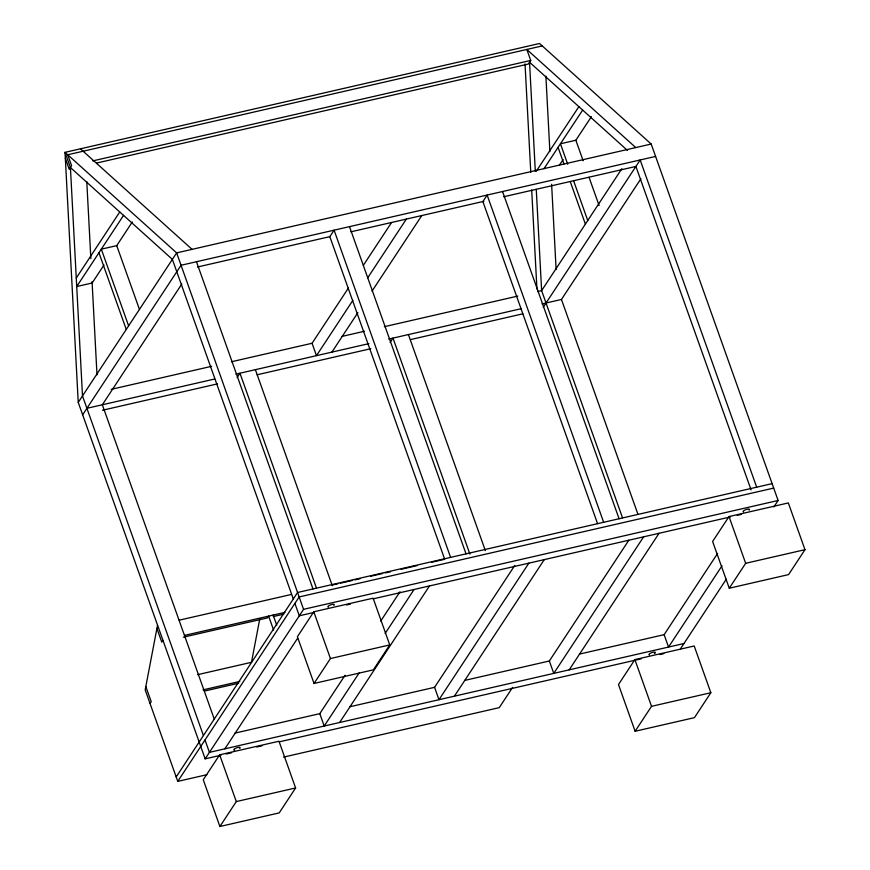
<?xml version="1.0" encoding="UTF-8"?>
<svg xmlns="http://www.w3.org/2000/svg" width="870" height="870" viewBox="0 0 870 870"><rect width="100%" height="100%" fill="white"/><g stroke="black" fill="none" stroke-linecap="round" stroke-linejoin="round"><path stroke-width="1.3" d="M157.557 625.149L145.181 689.877L177.763 781.38L206.875 774.702M259.804 618.755L251.484 662.309L197.62 674.674M543.989 168.715L582.672 110.077M76.266 278.052L119.755 211.975M123.551 215.379L76.723 286.534L92.144 283L103.998 264.98M128.619 325.848L101.311 249.168L116.732 245.634L132.294 221.98M221.023 755.203L205.157 758.847L78.235 402.408L176.643 252.887L651.184 144.039L778.106 500.478L773.843 506.949M82.65 414.794L181.047 265.274L655.599 156.426M181.808 284.012L102.334 404.778L214.303 719.218M237.108 377.536L239.957 373.208L316.419 587.957M231.431 361.768L312.058 343.269L348.457 287.97M363.312 265.393L391.543 222.513M352.872 300.357L316.473 355.656L312.058 343.269M367.727 277.78L406.344 219.099M331.894 352.122L357.896 312.624M372.001 291.178L421.776 215.564M635.763 147.574L526.818 49.449L530.733 60.432L528.373 64.021L96.592 163.06M162.962 640.342L161.787 642.136L156.915 628.477M150.042 703.536L151.228 701.742L145.823 686.55M390.151 342.432L392.99 338.104L469.909 554.125M176.186 776.943L297.573 592.492L772.114 483.644M177.763 781.38L299.149 596.94L773.691 488.092M205.157 758.847L303.565 609.326L778.106 500.478M219.653 754.834L203.254 779.759L219.903 826.5L279.216 812.895L295.615 787.97L278.976 741.229L219.653 754.834L236.303 801.574L219.903 826.5M313.798 611.795L297.388 636.709L314.037 683.461L373.36 669.846L389.76 644.931L373.11 598.179L313.798 611.795L330.437 658.536L314.037 683.461M224.851 748.831L297.638 638.221M621.854 168.693L541.618 290.613L537.66 291.526M543.195 307.327L640.168 159.96L756.693 487.189M542.064 303.913L561.454 299.465L640.929 178.709M235.009 733.095L319.79 713.65L345.042 675.283M380.701 621.104L400.015 591.763M359.114 672.999L324.205 726.037L319.79 713.65M385.116 633.49L414.076 589.479M339.626 722.502L429.497 585.934M349.783 706.777L434.576 687.322L514.79 565.435M528.862 563.151L438.98 699.708L434.576 687.322M454.401 696.174L544.283 559.606M512.615 687.354L499.271 707.636L283.609 757.107M464.569 680.449L549.351 660.993L628.825 540.237M643.637 536.823L553.766 673.38L549.351 660.993M569.187 669.846L659.058 533.277M634.882 659.59L618.483 684.516L635.122 731.257L694.445 717.652L710.844 692.727L694.195 645.986L634.882 659.59L651.521 706.331L635.122 731.257M729.016 516.552L712.617 541.466L729.267 588.218L788.579 574.602L804.978 549.688L788.34 502.936L729.016 516.552L745.666 563.292L729.267 588.218M579.344 654.12L664.136 634.665L717.609 553.407M722.024 565.794L668.541 647.052L664.136 634.665M680.416 648.922L726.309 579.192M536.116 171.466L578.876 106.662M559.41 165.18L563.118 159.558M567.718 164.245L560.432 143.778L575.853 140.244L591.415 116.645M542.238 45.914L67.697 154.762L71.612 165.746L69.252 169.335L65.337 158.351M92.775 160.896L530.733 60.432M197.501 267.003L329.687 236.683M350.827 231.833L483.894 201.307M503.73 196.761L635.905 166.442L751.06 489.832M111.142 389.358L211.606 366.313M342.03 336.396L364.497 331.242M384.322 326.696L517.824 296.072M86.913 408.313L214.694 379.005M235.846 374.154L368.902 343.628M388.738 339.082L520.923 308.763M102.475 410.248L217.478 383.866M257.128 374.774L370.816 348.696M410.466 339.604L522.826 313.831M179.231 620.179L291.504 594.428M332.449 585.031L337.734 583.824M340.366 583.215L352.263 580.497M354.895 579.888L360.18 578.67M370.75 576.255L382.637 573.526M385.279 572.917L390.565 571.71M401.124 569.284L416.98 565.652M431.509 562.314L444.711 559.279M184.549 635.394L284.958 612.36M183.363 637.188L267.449 617.907L268.623 616.112L273.604 630.087M273.267 616.569L283.783 614.155M313.439 612.556L299.302 615.808L294.887 603.421M346.521 604.976L350.49 604.063M373.012 598.897L730.604 516.878M737.227 515.355L741.196 514.442M330.437 658.536L389.76 644.931M745.666 563.292L804.978 549.688M203.025 689.866L239.815 681.428M204.483 691.052L238.63 683.222M683.961 643.517L209.42 752.365L205.016 739.979M226.309 753.996L231.594 752.778M256.715 747.025L262 745.807M279.183 741.871L641.364 658.786M659.873 654.544L663.843 653.631M236.303 801.574L295.615 787.97M651.521 706.331L710.844 692.727M651.184 144.039L539.563 43.5L65.022 152.348L78.235 402.408M627.509 150.466L529.547 62.227L535.311 171.238M80.442 148.814L192.063 249.353M303.565 609.326L176.643 252.887L65.022 152.348L70.427 167.54L172.38 259.369L293.31 598.973M575.853 140.244L583.139 160.711M589.055 177.328L599.082 205.472M573.635 180.873L587.75 220.523M558.072 147.367L563.988 163.995M570.361 181.906L585.39 224.112M561.454 299.465L637.917 514.203M622.496 517.748L541.618 290.613L536.268 189.334M502.555 191.53L619.07 518.748M603.649 522.283L487.135 195.065L482.872 201.546L597.57 523.653M408.411 334.569L485.34 550.59M349.512 226.635L466.037 553.853M450.606 557.387L334.091 230.169L329.828 236.651L444.526 558.757M255.378 369.674L332.296 585.695M196.479 261.739L312.993 588.957M273.136 615.079L276.758 625.236M116.732 245.634L139.494 309.535M98.952 252.757L126.259 329.436M203.428 735.541L82.498 395.926L70.427 167.54M545.892 76.19L549.883 151.554M551.613 184.299L556.115 269.493M525.034 63.891L530.765 172.358M531.7 189.986L536.931 288.96M86.782 181.569L90.85 258.608M92.068 281.575L96.994 374.818M649.39 654.979A3.382 1 -19.6 0 1 650.358 653.272A3.382 1 -19.6 0 1 654.642 652.098A3.382 1 -19.6 0 1 654.425 653.598M234.672 750.277A3.382 1 -19.6 0 1 234.519 748.896A3.382 1 -19.6 0 1 238.804 747.341A3.382 1 -19.6 0 1 239.707 748.461M328.305 607.173A3.382 1 -19.6 0 1 331.111 604.693A3.382 1 -19.6 0 1 333.852 605.411M743.535 511.93A3.382 1 -19.6 0 1 746.34 509.45A3.382 1 -19.6 0 1 749.07 510.168"/></g></svg>
